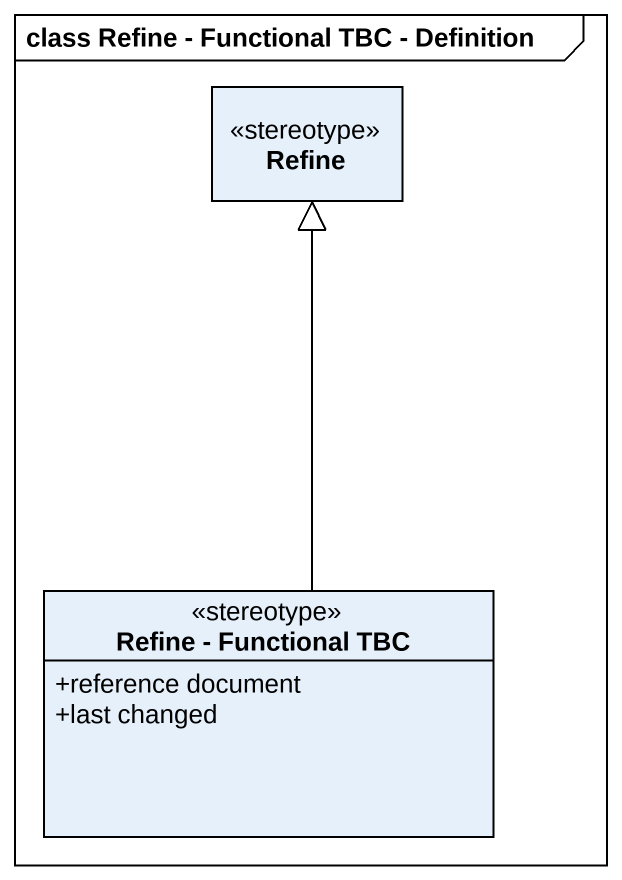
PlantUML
@startuml
mainframe class Refine - Functional TBC - Definition
hide circle
hide empty members
skinparam classAttributeIconSize 0
class Refine <<stereotype>>
class "Refine - Functional TBC" as Refine_Functional_TBC <<stereotype>> {
  +reference document
  +last changed
}
Refine_Functional_TBC -up-|> Refine
@enduml
